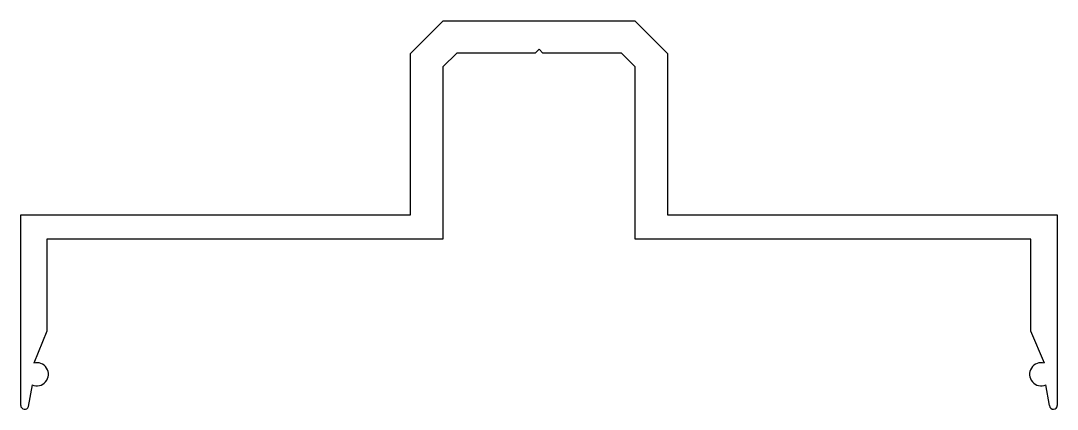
# Model space of a CAD drawing. Extents: x 2 to 104, y 4 to 42.
import ezdxf

# ---------------------------------------------------------------- set-up
doc = ezdxf.new("R2010")
doc.units = 0
doc.layers.get('0').update_dxf_attribs({"linetype": 'CONTINUOUS'})

msp = doc.modelspace()

# ---------------------------------------------------------------- linework, layer by layer
for p, q in [((40.47, 39.25), (43.68, 42.47)), ((43.68, 42.47), (62.45, 42.47)), ((62.45, 42.47), (65.67, 39.25)), ((53.07, 39.67), (52.69, 39.29)), ((53.45, 39.29), (53.07, 39.67)), ((40.47, 23.42), (40.47, 39.25)), ((45, 39.29), (43.64, 37.94)), ((52.69, 39.29), (45, 39.29)), ((61.14, 39.29), (53.45, 39.29)), ((62.49, 37.94), (61.14, 39.29)), ((65.67, 39.25), (65.67, 23.42)), ((43.64, 37.94), (43.64, 21.04)), ((62.49, 21.04), (62.49, 37.94)), ((2.27, 4.75), (2.27, 23.42)), ((2.27, 23.42), (40.47, 23.42)), ((65.67, 23.42), (103.87, 23.42)), ((103.87, 23.42), (103.87, 4.75)), ((43.64, 21.04), (4.84, 21.04)), ((4.84, 21.04), (4.84, 12.03)), ((101.29, 21.04), (62.49, 21.04)), ((101.29, 12.03), (101.29, 21.04)), ((4.84, 12.03), (3.54, 8.9)), ((102.6, 8.9), (101.29, 12.03)), ((3.39, 6.75), (3.01, 4.64)), ((103.11, 4.73), (102.75, 6.75))]:
    msp.add_line(p, q)
for centre, radius, start, end in [((3.84, 7.8), 1.14, 246.4287, 105.466), ((102.29, 7.8), 1.14, 74.534, 293.5713), ((2.65, 4.75), 0.381, 180, 343.0155), ((103.49, 4.75), 0.381, 183.0155, 360)]:
    msp.add_arc(centre, radius, start, end)

doc.saveas('drawing.dxf')
